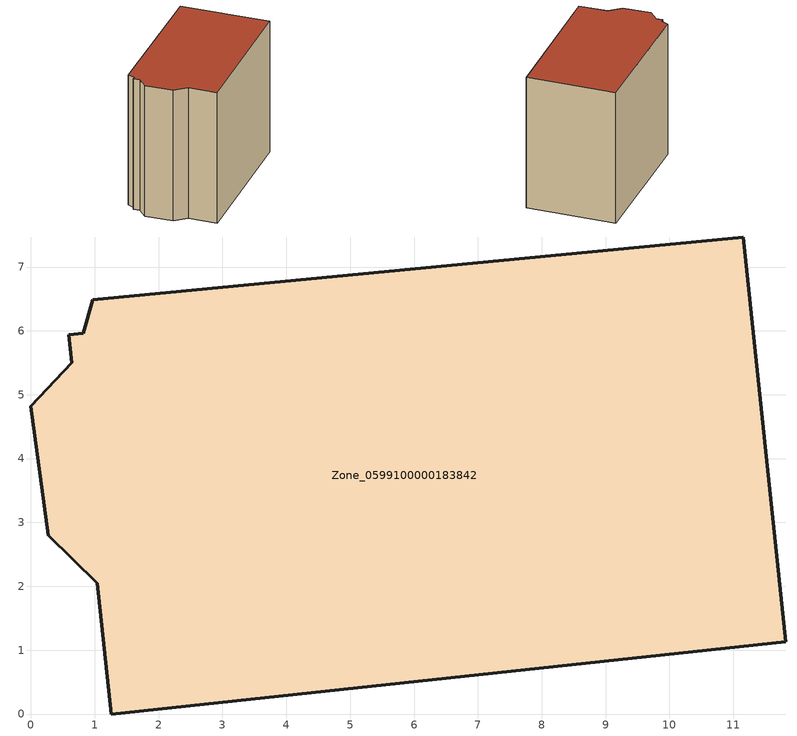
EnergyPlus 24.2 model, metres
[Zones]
Zone_0599100000183842
 floor ground (C_G): 11.16,7.47 11.82,1.13 1.25,0 1.04,2.05 0.27,2.8 0,4.82 0.64,5.5 0.59,5.94 0.82,5.96 0.97,6.49 z0
 wall outside (C_F): 0,4.82 0.27,2.8 1.04,2.05 1.25,0 11.82,1.13 11.16,7.47 0.97,6.49 0.82,5.96 0.59,5.94 0.64,5.5 0,4.82 z0:9.99
 roof outside (C_R): 11.16,7.47 0.97,6.49 0.82,5.96 0.59,5.94 0.64,5.5 0,4.82 0.27,2.8 1.04,2.05 1.25,0 11.82,1.13 z9.99
[BUILDING]
Pand.0599100000183842: North Axis=0; Terrain=City; Loads Convergence Tolerance Value=0.04; Temperature Convergence Tolerance Value=0.4; Solar Distribution=FullExterior; Maximum Number of Warmup Days=25; Minimum Number of Warmup Days=1
[Site:Location]
Rotterdam.The.Hague.AP_ZH_NLD Design_Conditions: Latitude=51.96; Longitude=4.45; Time Zone=1; Elevation=-4.5
[SITE:GROUNDTEMPERATURE:BUILDINGSURFACE]
18, 18, 18, 18, 18, 18, 18, 18, 18, 18, 18, 18
[MATERIAL] Thermal Absorptance=0.9; Solar Absorptance=0.7; Visible Absorptance=0.7
Name | Roughness | Thickness | Conductivity | Density | Specific Heat
G.TC.1946 | MediumSmooth | 0.15 | 1 | 540 | 1210
F.TC.1946 | Rough | 0.3 | 0.857143 | 1920 | 840
R.TC.1946 | MediumRough | 0.2 | 0.909091 | 1500 | 1000
[CONSTRUCTION]
C_G: G.TC.1946
C_F: F.TC.1946
C_R: R.TC.1946
[ZONE]
Zone_0599100000183842: Type=1; Multiplier=1; Ceiling Height=Autocalculate; Volume=Autocalculate; Floor Area=autocalculate; Part of Total Floor Area=Yes
[ZONEINFILTRATION:DESIGNFLOWRATE]
Infil_Zone_0599100000183842: Zone or ZoneList or Space or SpaceList=Zone_0599100000183842; Schedule=AlwaysOn; Design Flow Rate Calculation Method=Flow/Area; Flow Rate per Floor Area=0.003; Constant Term Coefficient=1; Temperature Term Coefficient=0; Velocity Term Coefficient=0; Velocity Squared Term Coefficient=0
[HVACTEMPLATE:ZONE:IDEALLOADSAIRSYSTEM]
Zone_0599100000183842: Maximum Heating Supply Air Temperature=50; Minimum Cooling Supply Air Temperature=13; Maximum Heating Supply Air Humidity Ratio=0.0156; Minimum Cooling Supply Air Humidity Ratio=0.0077; Heating Limit=NoLimit; Cooling Limit=NoLimit; Dehumidification Control Type=ConstantSensibleHeatRatio; Cooling Sensible Heat Ratio=0.7; Dehumidification Setpoint=60; Humidification Control Type=None; Humidification Setpoint=30; Outdoor Air Method=None; Outdoor Air Flow Rate per Person=0.00944; Outdoor Air Flow Rate per Zone Floor Area=0; Outdoor Air Flow Rate per Zone=0; Demand Controlled Ventilation Type=None; Outdoor Air Economizer Type=NoEconomizer; Heat Recovery Type=None; Sensible Heat Recovery Effectiveness=0.7; Latent Heat Recovery Effectiveness=0.65
[ZONECONTROL:THERMOSTAT]
ThermostatControl_Zone_0599100000183842: Zone or ZoneList=Zone_0599100000183842; Control Type Schedule=DualSetpointControlType; Control 1=Thermostat_Zone_0599100000183842; Temperature Difference Between Cutout And Setpoint=0
[THERMOSTATSETPOINT:DUALSETPOINT]
Thermostat_Zone_0599100000183842: Heating Setpoint Temperature Schedule=HeatingSetpoint_Zone_0599100000183842; Cooling Setpoint Temperature Schedule=CoolingSetpoint_Zone_0599100000183842
[SCHEDULE:COMPACT]
HeatingSetpoint_Zone_0599100000183842: Through: 12/31, For: AllDays, Until: 24:00, 21
CoolingSetpoint_Zone_0599100000183842: Through: 12/31, For: AllDays, Until: 24:00, 24
DualSetpointControlType: Through: 12/31, For: AllDays, Until: 24:00, 4
AlwaysOn: Through: 12/31, For: AllDays, Until: 24:00, 1
